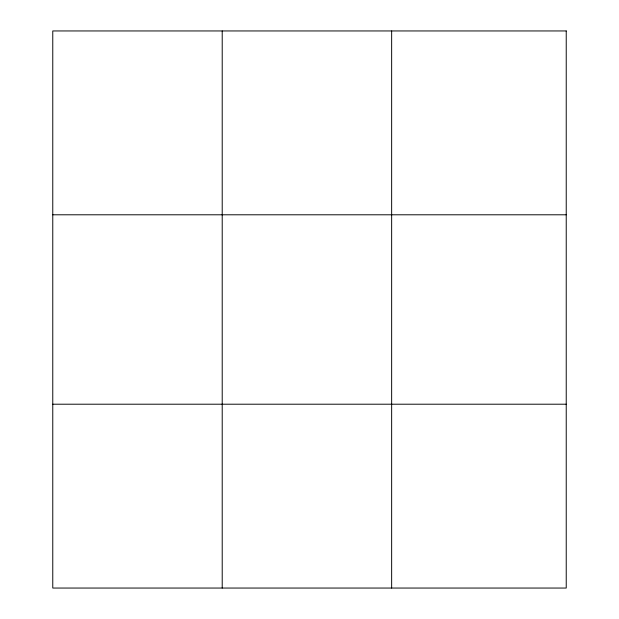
<?xml version="1.0" encoding="UTF-8"?>
<svg xmlns="http://www.w3.org/2000/svg" width="619" height="619" viewBox="0 0 619 619"><rect width="100%" height="100%" fill="white"/><g stroke="black" fill="none" stroke-linecap="round" stroke-linejoin="round"><path stroke-width="0.93" d="M222.213 30.95L222.213 588.05M391.649 30.95L391.649 588.05M52.77 214.793L566.23 214.793M52.77 404.207L566.23 404.207M566.23 30.95L566.23 588.05L52.77 588.05L52.77 30.95L566.23 30.95"/></g></svg>
